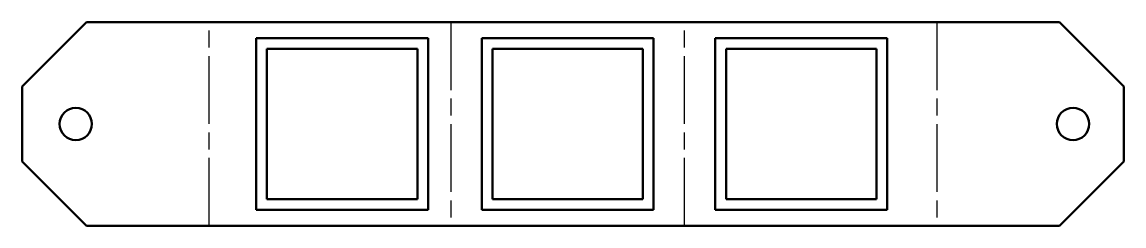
# Model space of a CAD drawing. Header units: millimetres. Extents: x 88 to 191, y 98 to 117.
import ezdxf

# ---------------------------------------------------------------- set-up
doc = ezdxf.new("R2010")
doc.units = ezdxf.units.MM
doc.linetypes.add('CHAIN', pattern=[0.3543, 0.2362, -0.0295, 0.0591, -0.0295])
doc.layers.add('Bend Centerline (ISO)', color=7, linetype='CHAIN', lineweight=25)
doc.layers.add('Visible (ISO)', color=7, linetype='Continuous', lineweight=50)

msp = doc.modelspace()

# ---------------------------------------------------------------- linework, layer by layer
at = {"layer": 'Bend Centerline (ISO)', "ltscale": 26.813435}
for p, q in [((105.83, 98.45), (105.83, 117.45)), ((128.32, 117.45), (128.32, 98.45)), ((150.08, 98.45), (150.08, 117.45)), ((173.57, 117.45), (173.57, 98.45))]:
    msp.add_line(p, q, dxfattribs=at)
at = {"layer": 'Visible (ISO)'}
for p, q in [((88.41, 111.45), (94.41, 117.45)), ((94.41, 117.45), (184.99, 117.45)), ((184.99, 117.45), (190.99, 111.45)), ((110.21, 99.95), (110.21, 115.95)), ((110.21, 115.95), (126.21, 115.95)), ((126.21, 115.95), (126.21, 99.95)), ((131.2, 115.95), (147.2, 115.95)), ((131.2, 99.95), (131.2, 115.95)), ((147.2, 115.95), (147.2, 99.95)), ((152.95, 115.95), (168.95, 115.95)), ((152.95, 99.95), (152.95, 115.95)), ((168.95, 115.95), (168.95, 99.95)), ((111.21, 114.95), (111.21, 100.95)), ((125.21, 114.95), (111.21, 114.95)), ((125.21, 100.95), (125.21, 114.95)), ((132.2, 114.95), (132.2, 100.95)), ((146.2, 114.95), (132.2, 114.95)), ((146.2, 100.95), (146.2, 114.95)), ((153.95, 114.95), (153.95, 100.95)), ((167.95, 114.95), (153.95, 114.95)), ((167.95, 100.95), (167.95, 114.95)), ((88.41, 104.45), (88.41, 111.45)), ((190.99, 111.45), (190.99, 104.45)), ((94.41, 98.45), (88.41, 104.45)), ((190.99, 104.45), (184.99, 98.45)), ((111.21, 100.95), (125.21, 100.95)), ((132.2, 100.95), (146.2, 100.95)), ((153.95, 100.95), (167.95, 100.95)), ((126.21, 99.95), (110.21, 99.95)), ((147.2, 99.95), (131.2, 99.95)), ((168.95, 99.95), (152.95, 99.95)), ((184.99, 98.45), (94.41, 98.45))]:
    msp.add_line(p, q, dxfattribs=at)
for centre in [(93.41, 107.95), (186.25, 107.95)]:
    msp.add_circle(centre, 1.5, dxfattribs=at)

doc.saveas('drawing.dxf')
